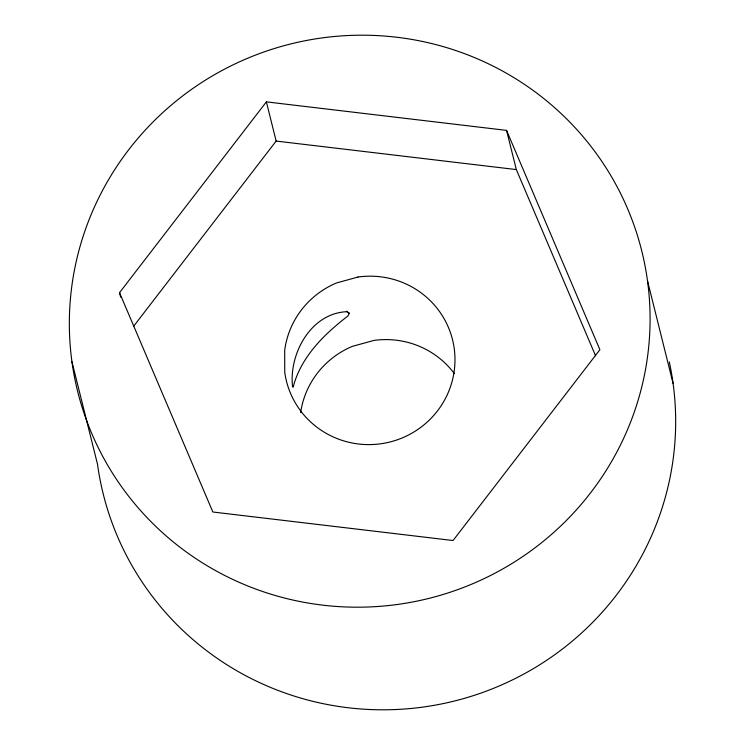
<?xml version="1.0" encoding="UTF-8"?>
<svg xmlns="http://www.w3.org/2000/svg" width="745" height="745" viewBox="0 0 745 745"><rect width="100%" height="100%" fill="white"/><g stroke="black" fill="none" stroke-linecap="round" stroke-linejoin="round"><path stroke-width="1.12" d="M349.293 313.328L347.887 316.02C323.898 334.458 300.924 356.995 293.13 387.176L292.599 386.99C288.641 353.959 310.879 313.142 346.816 311.699L349.293 313.328L346.5 311.242M119.526 292.683L266.375 101.869L506.553 130.384L599.893 349.712L453.044 540.525L212.865 512.011L119.526 292.683L120.643 297.162M133.56 326.347L276.144 141.066L266.375 101.869M276.144 141.066L516.332 169.581L595.553 355.747M647.489 280.735A290.662 285.708 -14 0 1 249.379 586.613A290.662 285.708 -14 0 1 182.255 96.235A290.662 285.708 -14 0 1 647.489 280.735L673.07 383.34M506.553 130.384L516.332 169.581M71.93 361.66L97.511 464.265A290.662 285.708 -14 0 0 434.996 705.18A290.662 285.708 -14 0 0 669.28 361.884M300.645 412.6A85.582 84.12 -14 0 1 352.338 346.36L373.878 340.437A85.582 84.12 -14 0 1 454.376 373.636M358.066 277.028L336.526 282.951A85.582 84.12 -14 0 0 284.683 350.327L284.748 372.304A85.582 84.12 -14 0 0 380.891 443.759A85.582 84.12 -14 0 0 454.217 348.483A85.582 84.12 -14 0 0 358.066 277.028"/></g></svg>
